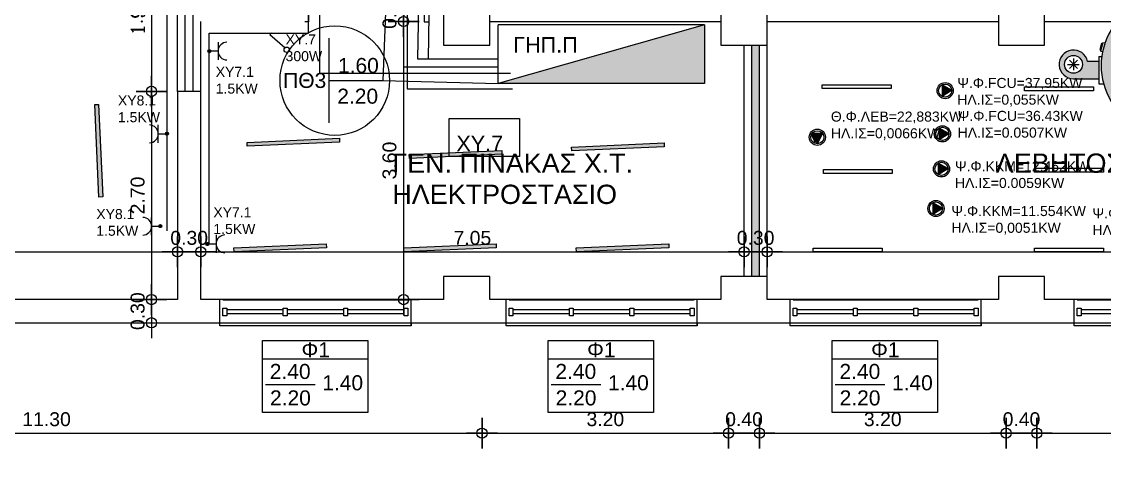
# Model space of a CAD drawing. Header units: metres. Extents: x -11 to 85, y -301 to 135.
# Drawn here: x 20.1 to 34.15, y -287.41 to -281.69 of the extents above; entities that cross this region are included whole.
import ezdxf
from ezdxf.enums import TextEntityAlignment as Align

# ---------------------------------------------------------------- set-up
doc = ezdxf.new("R2010")
doc.units = ezdxf.units.M
doc.header["$LTSCALE"] = 0.036
doc.header["$PDMODE"] = 2
for name, color, linetype in [('arxitek ypogeio', 252, 'Continuous'), ('DIMBLK', 252, 'Continuous'), ('electext', 20, 'Continuous'), ('hatch color', 252, 'Continuous'), ('HLEK-SYMBOL', 3, 'Continuous'), ('HLEK_FL001_SYMBOLS', 230, 'Continuous'), ('KYKLOFORHTES', 152, 'Continuous'), ('Parathira', 252, 'Continuous'), ('therm levit', 220, 'Continuous'), ('therm levit hatch', 211, 'Continuous')]:
    doc.layers.add(name, color=color, linetype=linetype)
doc.layers.add('kaer levit', color=240, linetype='Continuous', lineweight=0)
doc.styles.add('COMU-N', font='arial.ttf')
doc.styles.get("Standard").update_dxf_attribs({"font": 'arial.ttf'})
doc.styles.add('W4MS2', font='W4MS2.shx')
doc.dimstyles.new('CADWDOT', dxfattribs={"dimscale": 0.1, "dimtxt": 1.8, "dimasz": 0.08, "dimexe": 2, "dimexo": 0, "dimgap": 0.09, "dimtad": 0, "dimrnd": 0.001, "dimzin": 0, "dimdsep": 46, "dimtxsty": 'Standard', "dimblk1": 'ARTDIM', "dimblk2": 'ARTDIM', "dimsah": 1, "dimcen": 0.09, "dimdle": 0.05, "dimse1": 1, "dimse2": 1, "dimadec": 0, "dimazin": 0, "dimtfac": 1, "dimtmove": 0, "dimatfit": 3, "dimldrblk": 'ARTDIM', "dimfxl": 2, "dimtvp": 0.9999, "dimtolj": 1, "dimtzin": 0, "dimarcsym": 0})

# ---------------------------------------------------------------- blocks, each defined once
blk = doc.blocks.new('ARTDIM')
at = {"layer": 'DIMBLK'}
for p, q in [((0, -24.9975), (0, 24.9975)), ((-24.9975, 0), (24.9975, 0))]:
    blk.add_line(p, q, dxfattribs=at)
blk.add_circle((0, 0), 8.25, dxfattribs=at)
blk = doc.blocks.new('*D1496')
at = {"layer": 'arxitek ypogeio', "color": 0, "lineweight": -2}
blk.add_line((14.782, -289.204), (47.766, -289.204), dxfattribs=at)
at = {"layer": 'Defpoints', "color": 0, "transparency": 16777216}
for p in [(14.774, -285.985), (47.774, -285.985), (47.774, -289.204)]:
    blk.add_point(p, dxfattribs=at)
at = {"layer": 'arxitek ypogeio', "color": 0, "lineweight": -2, "xscale": 0.008, "yscale": 0.008, "zscale": 0.008, "rotation": 180}
blk.add_blockref('ARTDIM', (14.774, -289.204), dxfattribs=at)
at = {"layer": 'arxitek ypogeio', "color": 0, "lineweight": -2, "xscale": 0.008, "yscale": 0.008, "zscale": 0.008}
blk.add_blockref('ARTDIM', (47.774, -289.204), dxfattribs=at)
at = {"layer": 'arxitek ypogeio', "color": 0, "insert": (31.274, -289.024), "char_height": 0.18, "attachment_point": 5}
blk.add_mtext('\\A1;33.00', dxfattribs=at)
blk = doc.blocks.new('*D1507')
at = {"layer": 'arxitek ypogeio', "color": 0, "lineweight": -2}
blk.add_line((14.782, -287.028), (26.066, -287.028), dxfattribs=at)
at = {"layer": 'Defpoints', "color": 0, "transparency": 16777216}
for p in [(14.774, -285.985), (26.074, -285.985), (26.074, -287.028)]:
    blk.add_point(p, dxfattribs=at)
at = {"layer": 'arxitek ypogeio', "color": 0, "lineweight": -2, "xscale": 0.008, "yscale": 0.008, "zscale": 0.008, "rotation": 180}
blk.add_blockref('ARTDIM', (14.774, -287.028), dxfattribs=at)
at = {"layer": 'arxitek ypogeio', "color": 0, "lineweight": -2, "xscale": 0.008, "yscale": 0.008, "zscale": 0.008}
blk.add_blockref('ARTDIM', (26.074, -287.028), dxfattribs=at)
at = {"layer": 'arxitek ypogeio', "color": 0, "insert": (20.424, -286.848), "char_height": 0.18, "attachment_point": 5}
blk.add_mtext('\\A1;11.30', dxfattribs=at)
blk = doc.blocks.new('*D1508')
at = {"layer": 'arxitek ypogeio', "color": 0, "lineweight": -2}
blk.add_line((26.082, -287.028), (29.266, -287.028), dxfattribs=at)
at = {"layer": 'Defpoints', "color": 0, "transparency": 16777216}
for p in [(26.074, -285.985), (29.274, -285.985), (29.274, -287.028)]:
    blk.add_point(p, dxfattribs=at)
at = {"layer": 'arxitek ypogeio', "color": 0, "lineweight": -2, "xscale": 0.008, "yscale": 0.008, "zscale": 0.008, "rotation": 180}
blk.add_blockref('ARTDIM', (26.074, -287.028), dxfattribs=at)
at = {"layer": 'arxitek ypogeio', "color": 0, "lineweight": -2, "xscale": 0.008, "yscale": 0.008, "zscale": 0.008}
blk.add_blockref('ARTDIM', (29.274, -287.028), dxfattribs=at)
at = {"layer": 'arxitek ypogeio', "color": 0, "insert": (27.674, -286.848), "char_height": 0.18, "attachment_point": 5}
blk.add_mtext('\\A1;3.20', dxfattribs=at)
blk = doc.blocks.new('*D1509')
at = {"layer": 'arxitek ypogeio', "color": 0, "lineweight": -2}
blk.add_line((29.282, -287.028), (29.666, -287.028), dxfattribs=at)
at = {"layer": 'Defpoints', "color": 0, "transparency": 16777216}
for p in [(29.274, -285.985), (29.674, -285.985), (29.674, -287.028)]:
    blk.add_point(p, dxfattribs=at)
at = {"layer": 'arxitek ypogeio', "color": 0, "lineweight": -2, "xscale": 0.008, "yscale": 0.008, "zscale": 0.008, "rotation": 180}
blk.add_blockref('ARTDIM', (29.274, -287.028), dxfattribs=at)
at = {"layer": 'arxitek ypogeio', "color": 0, "lineweight": -2, "xscale": 0.008, "yscale": 0.008, "zscale": 0.008}
blk.add_blockref('ARTDIM', (29.674, -287.028), dxfattribs=at)
at = {"layer": 'arxitek ypogeio', "color": 0, "insert": (29.474, -286.848), "char_height": 0.18, "attachment_point": 5}
blk.add_mtext('\\A1;0.40', dxfattribs=at)
blk = doc.blocks.new('*D1510')
at = {"layer": 'arxitek ypogeio', "color": 0, "lineweight": -2}
blk.add_line((29.682, -287.028), (32.866, -287.028), dxfattribs=at)
at = {"layer": 'Defpoints', "color": 0, "transparency": 16777216}
for p in [(29.674, -285.985), (32.874, -285.985), (32.874, -287.028)]:
    blk.add_point(p, dxfattribs=at)
at = {"layer": 'arxitek ypogeio', "color": 0, "lineweight": -2, "xscale": 0.008, "yscale": 0.008, "zscale": 0.008, "rotation": 180}
blk.add_blockref('ARTDIM', (29.674, -287.028), dxfattribs=at)
at = {"layer": 'arxitek ypogeio', "color": 0, "lineweight": -2, "xscale": 0.008, "yscale": 0.008, "zscale": 0.008}
blk.add_blockref('ARTDIM', (32.874, -287.028), dxfattribs=at)
at = {"layer": 'arxitek ypogeio', "color": 0, "insert": (31.274, -286.848), "char_height": 0.18, "attachment_point": 5}
blk.add_mtext('\\A1;3.20', dxfattribs=at)
blk = doc.blocks.new('*D1511')
at = {"layer": 'arxitek ypogeio', "color": 0, "lineweight": -2}
blk.add_line((32.882, -287.028), (33.266, -287.028), dxfattribs=at)
at = {"layer": 'Defpoints', "color": 0, "transparency": 16777216}
for p in [(32.874, -285.985), (33.274, -285.985), (33.274, -287.028)]:
    blk.add_point(p, dxfattribs=at)
at = {"layer": 'arxitek ypogeio', "color": 0, "lineweight": -2, "xscale": 0.008, "yscale": 0.008, "zscale": 0.008, "rotation": 180}
blk.add_blockref('ARTDIM', (32.874, -287.028), dxfattribs=at)
at = {"layer": 'arxitek ypogeio', "color": 0, "lineweight": -2, "xscale": 0.008, "yscale": 0.008, "zscale": 0.008}
blk.add_blockref('ARTDIM', (33.274, -287.028), dxfattribs=at)
at = {"layer": 'arxitek ypogeio', "color": 0, "insert": (33.074, -286.848), "char_height": 0.18, "attachment_point": 5}
blk.add_mtext('\\A1;0.40', dxfattribs=at)
blk = doc.blocks.new('*D1512')
at = {"layer": 'arxitek ypogeio', "color": 0, "lineweight": -2}
blk.add_line((33.282, -287.028), (36.466, -287.028), dxfattribs=at)
at = {"layer": 'Defpoints', "color": 0, "transparency": 16777216}
for p in [(33.274, -285.985), (36.474, -285.985), (36.474, -287.028)]:
    blk.add_point(p, dxfattribs=at)
at = {"layer": 'arxitek ypogeio', "color": 0, "lineweight": -2, "xscale": 0.008, "yscale": 0.008, "zscale": 0.008, "rotation": 180}
blk.add_blockref('ARTDIM', (33.274, -287.028), dxfattribs=at)
at = {"layer": 'arxitek ypogeio', "color": 0, "lineweight": -2, "xscale": 0.008, "yscale": 0.008, "zscale": 0.008}
blk.add_blockref('ARTDIM', (36.474, -287.028), dxfattribs=at)
at = {"layer": 'arxitek ypogeio', "color": 0, "insert": (34.874, -286.848), "char_height": 0.18, "attachment_point": 5}
blk.add_mtext('\\A1;3.20', dxfattribs=at)
blk = doc.blocks.new('*D1594')
at = {"layer": 'arxitek ypogeio', "color": 0, "lineweight": -2}
blk.add_line((15.082, -284.677), (22.116, -284.677), dxfattribs=at)
at = {"layer": 'Defpoints', "color": 0, "transparency": 16777216}
for p in [(22.124, -284.677), (15.074, -285.296), (22.124, -285.296)]:
    blk.add_point(p, dxfattribs=at)
at = {"layer": 'arxitek ypogeio', "color": 0, "lineweight": -2, "xscale": 0.008, "yscale": 0.008, "zscale": 0.008, "rotation": 180}
blk.add_blockref('ARTDIM', (15.074, -284.677), dxfattribs=at)
at = {"layer": 'arxitek ypogeio', "color": 0, "lineweight": -2, "xscale": 0.008, "yscale": 0.008, "zscale": 0.008}
blk.add_blockref('ARTDIM', (22.124, -284.677), dxfattribs=at)
at = {"layer": 'arxitek ypogeio', "color": 0, "insert": (18.599, -284.497), "char_height": 0.18, "attachment_point": 5}
blk.add_mtext('\\A1;7.05', dxfattribs=at)
blk = doc.blocks.new('*D1595')
at = {"layer": 'arxitek ypogeio', "color": 0, "lineweight": -2}
blk.add_line((22.132, -284.677), (22.416, -284.677), dxfattribs=at)
at = {"layer": 'Defpoints', "color": 0, "transparency": 16777216}
for p in [(22.424, -284.677), (22.124, -285.296), (22.424, -285.296)]:
    blk.add_point(p, dxfattribs=at)
at = {"layer": 'arxitek ypogeio', "color": 0, "lineweight": -2, "xscale": 0.008, "yscale": 0.008, "zscale": 0.008, "rotation": 180}
blk.add_blockref('ARTDIM', (22.124, -284.677), dxfattribs=at)
at = {"layer": 'arxitek ypogeio', "color": 0, "lineweight": -2, "xscale": 0.008, "yscale": 0.008, "zscale": 0.008}
blk.add_blockref('ARTDIM', (22.424, -284.677), dxfattribs=at)
at = {"layer": 'arxitek ypogeio', "color": 0, "insert": (22.274, -284.497), "char_height": 0.18, "attachment_point": 5}
blk.add_mtext('\\A1;0.30', dxfattribs=at)
blk = doc.blocks.new('*D1596')
at = {"layer": 'arxitek ypogeio', "color": 0, "lineweight": -2}
blk.add_line((22.432, -284.677), (29.466, -284.677), dxfattribs=at)
at = {"layer": 'Defpoints', "color": 0, "transparency": 16777216}
for p in [(22.424, -282.583), (29.474, -282.583), (29.474, -284.677)]:
    blk.add_point(p, dxfattribs=at)
at = {"layer": 'arxitek ypogeio', "color": 0, "lineweight": -2, "xscale": 0.008, "yscale": 0.008, "zscale": 0.008, "rotation": 180}
blk.add_blockref('ARTDIM', (22.424, -284.677), dxfattribs=at)
at = {"layer": 'arxitek ypogeio', "color": 0, "lineweight": -2, "xscale": 0.008, "yscale": 0.008, "zscale": 0.008}
blk.add_blockref('ARTDIM', (29.474, -284.677), dxfattribs=at)
at = {"layer": 'arxitek ypogeio', "color": 0, "insert": (25.949, -284.497), "char_height": 0.18, "attachment_point": 5}
blk.add_mtext('\\A1;7.05', dxfattribs=at)
blk = doc.blocks.new('*D1597')
at = {"layer": 'arxitek ypogeio', "color": 0, "lineweight": -2}
blk.add_line((29.482, -284.677), (29.766, -284.677), dxfattribs=at)
at = {"layer": 'Defpoints', "color": 0, "transparency": 16777216}
for p in [(29.474, -283.496), (29.774, -283.496), (29.774, -284.677)]:
    blk.add_point(p, dxfattribs=at)
at = {"layer": 'arxitek ypogeio', "color": 0, "lineweight": -2, "xscale": 0.008, "yscale": 0.008, "zscale": 0.008, "rotation": 180}
blk.add_blockref('ARTDIM', (29.474, -284.677), dxfattribs=at)
at = {"layer": 'arxitek ypogeio', "color": 0, "lineweight": -2, "xscale": 0.008, "yscale": 0.008, "zscale": 0.008}
blk.add_blockref('ARTDIM', (29.774, -284.677), dxfattribs=at)
at = {"layer": 'arxitek ypogeio', "color": 0, "insert": (29.624, -284.497), "char_height": 0.18, "attachment_point": 5}
blk.add_mtext('\\A1;0.30', dxfattribs=at)
blk = doc.blocks.new('*D1598')
at = {"layer": 'arxitek ypogeio', "color": 0, "lineweight": -2}
blk.add_line((29.782, -284.677), (40.116, -284.677), dxfattribs=at)
at = {"layer": 'Defpoints', "color": 0, "transparency": 16777216}
for p in [(29.774, -281.996), (40.124, -281.996), (40.124, -284.677)]:
    blk.add_point(p, dxfattribs=at)
at = {"layer": 'arxitek ypogeio', "color": 0, "lineweight": -2, "xscale": 0.008, "yscale": 0.008, "zscale": 0.008, "rotation": 180}
blk.add_blockref('ARTDIM', (29.774, -284.677), dxfattribs=at)
at = {"layer": 'arxitek ypogeio', "color": 0, "lineweight": -2, "xscale": 0.008, "yscale": 0.008, "zscale": 0.008}
blk.add_blockref('ARTDIM', (40.124, -284.677), dxfattribs=at)
at = {"layer": 'arxitek ypogeio', "color": 0, "insert": (34.949, -284.497), "char_height": 0.18, "attachment_point": 5}
blk.add_mtext('\\A1;10.35', dxfattribs=at)
blk = doc.blocks.new('*D1604')
at = {"layer": 'arxitek ypogeio', "color": 0, "lineweight": -2}
blk.add_line((25.057, -281.399), (25.057, -281.683), dxfattribs=at)
at = {"layer": 'Defpoints', "color": 0, "transparency": 16777216}
for p in [(23.416, -281.391), (23.416, -281.691), (25.057, -281.691)]:
    blk.add_point(p, dxfattribs=at)
at = {"layer": 'arxitek ypogeio', "color": 0, "lineweight": -2, "xscale": 0.008, "yscale": 0.008, "zscale": 0.008}
for p, rotation in [((25.057, -281.391), 90), ((25.057, -281.691), 270)]:
    blk.add_blockref('ARTDIM', p, dxfattribs=dict(at, rotation=rotation))
at = {"layer": 'arxitek ypogeio', "color": 0, "insert": (24.874, -281.541), "char_height": 0.18, "attachment_point": 5, "rotation": 90}
blk.add_mtext('\\A1;0.30', dxfattribs=at)
blk = doc.blocks.new('*D1605')
at = {"layer": 'arxitek ypogeio', "color": 0, "lineweight": -2}
blk.add_line((25.057, -281.699), (25.057, -285.288), dxfattribs=at)
at = {"layer": 'Defpoints', "color": 0, "transparency": 16777216}
for p in [(23.416, -281.691), (23.999, -285.296), (25.057, -285.296)]:
    blk.add_point(p, dxfattribs=at)
at = {"layer": 'arxitek ypogeio', "color": 0, "lineweight": -2, "xscale": 0.008, "yscale": 0.008, "zscale": 0.008}
for p, rotation in [((25.057, -281.691), 90), ((25.057, -285.296), 270)]:
    blk.add_blockref('ARTDIM', p, dxfattribs=dict(at, rotation=rotation))
at = {"layer": 'arxitek ypogeio', "color": 0, "insert": (24.874, -283.493), "char_height": 0.18, "attachment_point": 5, "rotation": 90}
blk.add_mtext('\\A1;3.60', dxfattribs=at)
blk = doc.blocks.new('*D1469')
at = {"layer": 'arxitek ypogeio', "color": 0, "lineweight": -2}
blk.add_line((21.786, -280.641), (21.786, -282.588), dxfattribs=at)
at = {"layer": 'Defpoints', "color": 0, "transparency": 16777216}
for p in [(22.124, -280.633), (21.786, -282.596), (22.124, -282.596)]:
    blk.add_point(p, dxfattribs=at)
at = {"layer": 'arxitek ypogeio', "color": 0, "lineweight": -2, "xscale": 0.008, "yscale": 0.008, "zscale": 0.008}
for p, rotation in [((21.786, -280.633), 90), ((21.786, -282.596), 270)]:
    blk.add_blockref('ARTDIM', p, dxfattribs=dict(at, rotation=rotation))
at = {"layer": 'arxitek ypogeio', "color": 0, "insert": (21.606, -281.614), "char_height": 0.18, "attachment_point": 5, "rotation": 90}
blk.add_mtext('\\A1;{\\Fcomplex.shx;1.95}', dxfattribs=at)
blk = doc.blocks.new('*D1470')
at = {"layer": 'arxitek ypogeio', "color": 0, "lineweight": -2}
blk.add_line((21.786, -282.604), (21.786, -285.288), dxfattribs=at)
at = {"layer": 'Defpoints', "color": 0, "transparency": 16777216}
for p in [(22.124, -282.596), (21.786, -285.296), (22.124, -285.296)]:
    blk.add_point(p, dxfattribs=at)
at = {"layer": 'arxitek ypogeio', "color": 0, "lineweight": -2, "xscale": 0.008, "yscale": 0.008, "zscale": 0.008}
for p, rotation in [((21.786, -282.596), 90), ((21.786, -285.296), 270)]:
    blk.add_blockref('ARTDIM', p, dxfattribs=dict(at, rotation=rotation))
at = {"layer": 'arxitek ypogeio', "color": 0, "insert": (21.606, -283.946), "char_height": 0.18, "attachment_point": 5, "rotation": 90}
blk.add_mtext('\\A1;2.70', dxfattribs=at)
blk = doc.blocks.new('*D1471')
at = {"layer": 'arxitek ypogeio', "color": 0, "lineweight": -2}
blk.add_line((21.786, -285.304), (21.786, -285.588), dxfattribs=at)
at = {"layer": 'Defpoints', "color": 0, "transparency": 16777216}
for p in [(22.124, -285.296), (21.786, -285.596), (22.124, -285.596)]:
    blk.add_point(p, dxfattribs=at)
at = {"layer": 'arxitek ypogeio', "color": 0, "lineweight": -2, "xscale": 0.008, "yscale": 0.008, "zscale": 0.008}
for p, rotation in [((21.786, -285.296), 90), ((21.786, -285.596), 270)]:
    blk.add_blockref('ARTDIM', p, dxfattribs=dict(at, rotation=rotation))
at = {"layer": 'arxitek ypogeio', "color": 0, "insert": (21.606, -285.446), "char_height": 0.18, "attachment_point": 5, "rotation": 90}
blk.add_mtext('\\A1;0.30', dxfattribs=at)
blk = doc.blocks.new('A$C52D13D70')
at = {"layer": 'Parathira'}
for p, q in [((-0.33, 0.04), (-0.33, -2.44)), ((-0.3, 0.04), (-0.33, 0.04)), ((-0.1, 0), (-0.2, 0)), ((-0.2, 0), (-0.2, -0.05)), ((-0.1, -0.05), (-0.1, 0)), ((0, 0), (0, -2.4)), ((-0.2, -0.05), (-0.1, -0.05)), ((-0.175, -0.05), (-0.175, -0.783)), ((-0.125, -0.05), (-0.125, -0.783)), ((-0.1, -0.783), (-0.2, -0.783)), ((-0.2, -0.783), (-0.2, -0.833)), ((-0.2, -0.833), (-0.1, -0.833)), ((-0.175, -0.833), (-0.175, -1.567)), ((-0.125, -0.833), (-0.125, -1.567)), ((-0.1, -0.833), (-0.1, -0.783)), ((-0.1, -1.567), (-0.2, -1.567)), ((-0.2, -1.567), (-0.2, -1.617)), ((-0.2, -1.617), (-0.1, -1.617)), ((-0.175, -1.617), (-0.175, -2.35)), ((-0.125, -1.617), (-0.125, -2.35)), ((-0.1, -1.617), (-0.1, -1.567)), ((-0.1, -2.35), (-0.2, -2.35)), ((-0.2, -2.35), (-0.2, -2.4)), ((-0.1, -2.4), (-0.1, -2.35)), ((-0.33, -2.44), (-0.3, -2.44)), ((-0.2, -2.4), (-0.1, -2.4))]:
    blk.add_line(p, q, dxfattribs=at)
blk = doc.blocks.new('A$C31B96D1E')
at = {"layer": 'Parathira'}
for p, q in [((0.05, 0.6), (0.05, -0.15)), ((0.057, 0.525), (0.057, 0.6)), ((0.065, 0.525), (0.065, 0.6)), ((0.072, 0.525), (0.072, 0.6)), ((0.08, 0.525), (0.08, 0.599)), ((0.087, -0.15), (0.087, 0.599)), ((1.512, -0.15), (1.512, 0.599)), ((1.52, 0.525), (1.52, 0.599)), ((1.527, 0.525), (1.527, 0.6)), ((1.535, 0.525), (1.535, 0.6)), ((1.542, 0.525), (1.542, 0.6)), ((1.55, 0.6), (1.55, -0.15)), ((0.087, 0.525), (0.05, 0.525)), ((1.512, 0.525), (1.55, 0.525)), ((0, 0), (0.05, 0)), ((0.05, 0), (0.05, -0.3)), ((1.6, 0), (1.55, 0)), ((1.55, 0), (1.55, -0.3)), ((0.087, -0.075), (0.05, -0.075)), ((0.057, -0.15), (0.057, -0.075)), ((0.065, -0.15), (0.065, -0.075)), ((0.072, -0.15), (0.072, -0.075)), ((0.08, -0.15), (0.08, -0.075)), ((1.512, -0.075), (1.55, -0.075)), ((1.52, -0.15), (1.52, -0.075)), ((1.527, -0.15), (1.527, -0.075)), ((1.535, -0.15), (1.535, -0.075)), ((1.542, -0.15), (1.542, -0.075)), ((0.05, -0.15), (0.087, -0.15)), ((1.55, -0.15), (1.512, -0.15)), ((0.05, -0.3), (0, -0.3)), ((1.55, -0.3), (1.6, -0.3))]:
    blk.add_line(p, q, dxfattribs=at)
for centre, start, end in [((0.05, -0.15), 0, 90), ((1.55, -0.15), 90, 180)]:
    blk.add_arc(centre, 0.75, start, end, dxfattribs=at)
blk = doc.blocks.new('gJ6_a28')
at = {"layer": 'HLEK-SYMBOL', "color": 0, "linetype": 'Continuous'}
for p, q in [((-0.67, 0), (-0.67, 0.19)), ((-0.67, 0.19), (0, 0.19)), ((-0.67, 0), (0, 0.19)), ((0, 0.19), (0, 0)), ((-0.67, 0), (0, 0))]:
    blk.add_line(p, q, dxfattribs=at)
at = {"layer": 'HLEK-SYMBOL', "color": 0}
blk.add_solid([(-0.67, 0.19), (0, 0.19), (-0.67, 0)], dxfattribs=at)
at = {"layer": 'HLEK-SYMBOL', "color": 0, "style": 'W4MS2', "flags": 8}
blk.add_attdef('NODE_NUMBER', (0.018, 0.0914), '', height=0.1, dxfattribs=at)
blk.add_attdef('NODE_NUMBER', (0.018, 0.0914), '', height=0.1, dxfattribs=at)
blk = doc.blocks.new('gJ6_a14')
at = {"linetype": 'Continuous'}
for p, q in [((-0.1176, 0.1119), (0.113, 0.1119)), ((0, 0.1119), (0, 0))]:
    blk.add_line(p, q, dxfattribs=at)
blk.add_arc((-0.0023, 0.2279), 0.1153, 180, 358.95657, dxfattribs=at)
blk = doc.blocks.new('*X1779')
at = {"color": 0}
for p, q in [((15.598, 2.587), (15.737, 2.727)), ((15.598, 2.622), (15.702, 2.727)), ((15.605, 2.559), (15.765, 2.719)), ((15.617, 2.536), (15.789, 2.707)), ((15.649, 2.691), (15.658, 2.7)), ((15.662, 2.705), (15.671, 2.714)), ((15.676, 2.718), (15.678, 2.721)), ((15.693, 2.7), (15.702, 2.709)), ((15.707, 2.714), (15.715, 2.722)), ((15.72, 2.727), (15.721, 2.728)), ((15.724, 2.696), (15.733, 2.705)), ((15.738, 2.709), (15.746, 2.718)), ((15.751, 2.722), (15.752, 2.724)), ((15.755, 2.691), (15.764, 2.7)), ((15.768, 2.705), (15.777, 2.714)), ((15.601, 2.607), (15.609, 2.616)), ((15.604, 2.646), (15.605, 2.647)), ((15.605, 2.577), (15.614, 2.585)), ((15.609, 2.652), (15.618, 2.66)), ((15.611, 2.547), (15.618, 2.554)), ((15.614, 2.621), (15.623, 2.63)), ((15.618, 2.59), (15.627, 2.599)), ((15.623, 2.665), (15.631, 2.674)), ((15.623, 2.559), (15.631, 2.568)), ((15.627, 2.634), (15.636, 2.643)), ((15.627, 2.528), (15.636, 2.537)), ((15.631, 2.603), (15.64, 2.612)), ((15.633, 2.516), (15.808, 2.691)), ((15.636, 2.678), (15.645, 2.687)), ((15.636, 2.572), (15.645, 2.581)), ((15.64, 2.647), (15.649, 2.656)), ((15.64, 2.541), (15.649, 2.55)), ((15.645, 2.616), (15.654, 2.625)), ((15.645, 2.51), (15.654, 2.519)), ((15.649, 2.585), (15.658, 2.594)), ((15.653, 2.501), (15.824, 2.672)), ((15.654, 2.66), (15.662, 2.669)), ((15.654, 2.554), (15.662, 2.563)), ((15.658, 2.63), (15.667, 2.638)), ((15.658, 2.523), (15.667, 2.532)), ((15.662, 2.599), (15.671, 2.607)), ((15.664, 2.494), (15.671, 2.501)), ((15.667, 2.674), (15.676, 2.683)), ((15.667, 2.568), (15.676, 2.577)), ((15.671, 2.643), (15.68, 2.652)), ((15.671, 2.537), (15.68, 2.546)), ((15.676, 2.489), (15.836, 2.648)), ((15.676, 2.612), (15.685, 2.621)), ((15.676, 2.506), (15.685, 2.515)), ((15.68, 2.687), (15.689, 2.696)), ((15.68, 2.581), (15.689, 2.59)), ((15.685, 2.656), (15.693, 2.665)), ((15.685, 2.55), (15.693, 2.559)), ((15.689, 2.625), (15.698, 2.634)), ((15.689, 2.519), (15.698, 2.528)), ((15.693, 2.594), (15.702, 2.603)), ((15.693, 2.488), (15.702, 2.497)), ((15.698, 2.669), (15.707, 2.678)), ((15.698, 2.563), (15.707, 2.572)), ((15.702, 2.638), (15.711, 2.647)), ((15.702, 2.532), (15.711, 2.541)), ((15.705, 2.482), (15.843, 2.62)), ((15.707, 2.607), (15.715, 2.616)), ((15.707, 2.501), (15.715, 2.51)), ((15.711, 2.683), (15.72, 2.691)), ((15.711, 2.577), (15.72, 2.585)), ((15.715, 2.652), (15.724, 2.66)), ((15.715, 2.546), (15.724, 2.554)), ((15.72, 2.621), (15.729, 2.63)), ((15.72, 2.515), (15.729, 2.523)), ((15.724, 2.59), (15.733, 2.599)), ((15.724, 2.484), (15.733, 2.493)), ((15.729, 2.665), (15.738, 2.674)), ((15.729, 2.559), (15.738, 2.568)), ((15.733, 2.634), (15.742, 2.643)), ((15.733, 2.528), (15.742, 2.537)), ((15.738, 2.603), (15.746, 2.612)), ((15.738, 2.497), (15.746, 2.506)), ((15.741, 2.482), (15.842, 2.584)), ((15.742, 2.678), (15.751, 2.687)), ((15.742, 2.572), (15.751, 2.581)), ((15.746, 2.647), (15.755, 2.656)), ((15.746, 2.541), (15.755, 2.55)), ((15.751, 2.616), (15.76, 2.625)), ((15.751, 2.51), (15.76, 2.519)), ((15.755, 2.585), (15.764, 2.594)), ((15.76, 2.66), (15.768, 2.669)), ((15.76, 2.554), (15.768, 2.563)), ((15.764, 2.63), (15.773, 2.638)), ((15.764, 2.523), (15.773, 2.532)), ((15.768, 2.599), (15.777, 2.607)), ((15.768, 2.493), (15.777, 2.501)), ((15.773, 2.674), (15.782, 2.683)), ((15.773, 2.568), (15.782, 2.577)), ((15.777, 2.643), (15.786, 2.652)), ((15.777, 2.537), (15.786, 2.546)), ((15.782, 2.612), (15.791, 2.621)), ((15.782, 2.506), (15.791, 2.515)), ((15.786, 2.687), (15.795, 2.696)), ((15.786, 2.581), (15.795, 2.59)), ((15.791, 2.656), (15.799, 2.665)), ((15.791, 2.55), (15.799, 2.559)), ((15.795, 2.625), (15.804, 2.634)), ((15.795, 2.519), (15.804, 2.528)), ((15.799, 2.594), (15.808, 2.603)), ((15.804, 2.669), (15.813, 2.678)), ((15.804, 2.563), (15.813, 2.572)), ((15.808, 2.638), (15.817, 2.647)), ((15.808, 2.532), (15.817, 2.541)), ((15.813, 2.607), (15.822, 2.616)), ((15.817, 2.577), (15.826, 2.585)), ((15.822, 2.652), (15.83, 2.66)), ((15.822, 2.546), (15.83, 2.554)), ((15.826, 2.621), (15.835, 2.63)), ((15.83, 2.59), (15.839, 2.599)), ((15.835, 2.559), (15.835, 2.56)), ((15.839, 2.634), (15.84, 2.635)), ((15.844, 2.603), (15.844, 2.603))]:
    blk.add_line(p, q, dxfattribs=at)
blk = doc.blocks.new('GJ6_A78')
at = {"layer": 'HLEK-SYMBOL', "color": 0, "linetype": 'Continuous'}
blk.add_circle((0, 0), 0.0989, dxfattribs=at)
at = {"layer": 'HLEK-SYMBOL', "color": 0, "xscale": 0.8, "yscale": 0.8, "zscale": 0.8}
blk.add_blockref('*X1779', (-12.576, -2.084), dxfattribs=at)
blk = doc.blocks.new('priza')
at = {"layer": 'HLEK_FL001_SYMBOLS', "rotation": 180}
blk.add_blockref('gJ6_a14', (87.4, -100.495), dxfattribs=at)
at = {"layer": 'HLEK_FL001_SYMBOLS', "xscale": 0.1951472641207488, "yscale": 0.1951472641207488, "zscale": 0.1951472641207488}
blk.add_blockref('GJ6_A78', (87.4, -100.495), dxfattribs=at)
blk = doc.blocks.new('lampes fthorismou 120')
at = {"layer": 'hatch color'}
blk.add_hatch(color=181, dxfattribs=at).paths.add_polyline_path([(84.181, -99.264), (84.181, -99.214), (85.381, -99.214), (85.381, -99.264)])
at = {"layer": 'HLEK_FL001_SYMBOLS'}
blk.add_lwpolyline([(84.181, -99.264), (84.181, -99.214), (85.381, -99.214), (85.381, -99.264)], close=True, dxfattribs=at)
blk = doc.blocks.new('gJ6_a1')
at = {"linetype": 'Continuous'}
for p, q in [((-0.219, 0.23), (-0.191, 0.254)), ((-0.024, 0.061), (-0.219, 0.23))]:
    blk.add_line(p, q, dxfattribs=at)
blk.add_circle((0, 0.034), 0.0349, dxfattribs=at)
blk = doc.blocks.new('levitas 2')
at = {"layer": 'therm levit hatch'}
for points in [[(37045.564, 92636.929), (37045.564, 92635.855), (37047.034, 92635.855), (37047.034, 92636.929)], [(37045.505, 92636.855), (37045.446, 92636.855), (37045.446, 92635.869), (37045.505, 92635.869)], [(37047.27, 92636.671), (37047.034, 92636.671), (37047.034, 92636.024), (37047.27, 92636.024)]]:
    blk.add_hatch(color=256, dxfattribs=at).paths.add_polyline_path(points)
h = blk.add_hatch(color=256, dxfattribs=at)
edge = h.paths.add_edge_path()
edge.add_ellipse((37046.13, 92636.362), major_axis=(-0.889, 0), ratio=1, start_angle=328.4629, end_angle=391.5371)
edge.add_ellipse((37045.422, 92635.928), major_axis=(-0.0588, 0), ratio=1, start_angle=31.4913, end_angle=90)
edge.add_line((37045.422, 92635.869), (37045.446, 92635.869))
edge.add_line((37045.446, 92635.869), (37045.446, 92636.855))
edge.add_line((37045.446, 92636.855), (37045.422, 92636.855))
edge.add_ellipse((37045.422, 92636.797), major_axis=(-0.0588, 0), ratio=1, start_angle=270, end_angle=328.5087)
h = blk.add_hatch(color=256, dxfattribs=at)
edge = h.paths.add_edge_path()
edge.add_line((37045.211, 92636.415), (37045.064, 92636.415))
edge.add_ellipse((37044.882, 92636.378), major_axis=(-0.186, 0), ratio=1, start_angle=191.537, end_angle=450)
edge.add_line((37044.882, 92636.192), (37045.211, 92636.192))
edge.add_line((37045.211, 92636.192), (37045.211, 92636.415))
edge = h.paths.add_edge_path(flags=16)
edge.add_ellipse((37044.882, 92636.378), major_axis=(-0.116, 0), ratio=1, start_angle=0, end_angle=360)
at = {"layer": 'therm levit'}
for p, q in [((37045.564, 92636.93), (37045.564, 92635.855)), ((37047.034, 92636.929), (37045.564, 92636.929)), ((37047.034, 92635.855), (37047.034, 92636.929)), ((37045.422, 92636.855), (37045.505, 92636.855)), ((37045.446, 92636.855), (37045.446, 92635.869)), ((37045.505, 92636.855), (37045.505, 92635.869)), ((37045.505, 92636.783), (37045.564, 92636.783)), ((37047.034, 92636.815), (37047.081, 92636.815)), ((37047.081, 92636.833), (37047.081, 92636.745)), ((37047.139, 92636.833), (37047.081, 92636.833)), ((37047.139, 92636.745), (37047.139, 92636.833)), ((37045.246, 92636.647), (37045.225, 92636.567)), ((37045.261, 92636.657), (37045.232, 92636.551)), ((37045.258, 92636.644), (37045.246, 92636.647)), ((37045.286, 92636.651), (37045.261, 92636.657)), ((37047.034, 92636.763), (37047.081, 92636.763)), ((37047.27, 92636.671), (37047.034, 92636.671)), ((37047.081, 92636.745), (37047.139, 92636.745)), ((37047.27, 92636.024), (37047.27, 92636.671)), ((37045.225, 92636.567), (37045.236, 92636.564)), ((37045.232, 92636.551), (37045.257, 92636.544)), ((37047.27, 92636.613), (37047.329, 92636.613)), ((37047.329, 92636.613), (37047.329, 92636.377)), ((37044.806, 92636.378), (37044.957, 92636.378)), ((37044.828, 92636.431), (37044.935, 92636.324)), ((37044.828, 92636.324), (37044.935, 92636.431)), ((37044.882, 92636.453), (37044.882, 92636.302)), ((37045.211, 92636.415), (37045.064, 92636.415)), ((37045.211, 92636.48), (37045.248, 92636.48)), ((37045.211, 92636.48), (37045.211, 92636.127)), ((37047.329, 92636.377), (37047.27, 92636.377)), ((37047.27, 92636.318), (37047.299, 92636.318)), ((37047.299, 92636.318), (37047.299, 92636.083)), ((37044.882, 92636.192), (37045.211, 92636.192)), ((37045.211, 92636.127), (37045.272, 92636.127)), ((37047.299, 92636.083), (37047.27, 92636.083)), ((37045.564, 92635.974), (37045.505, 92635.974)), ((37047.034, 92636.024), (37047.27, 92636.024)), ((37047.034, 92635.933), (37047.081, 92635.933)), ((37047.081, 92635.863), (37047.081, 92635.95)), ((37047.081, 92635.95), (37047.159, 92635.95)), ((37047.159, 92635.95), (37047.159, 92635.863)), ((37045.422, 92635.869), (37045.505, 92635.869)), ((37047.034, 92635.855), (37045.564, 92635.855)), ((37047.034, 92635.88), (37047.081, 92635.88)), ((37047.159, 92635.863), (37047.081, 92635.863)), ((37047.105, 92635.804), (37047.105, 92635.863)), ((37047.134, 92635.804), (37047.105, 92635.804)), ((37047.134, 92635.863), (37047.134, 92635.804))]:
    blk.add_line(p, q, dxfattribs=at)
for centre, major_axis, start_param, end_param in [((37046.13, 92636.362), (-0.889, 0), 5.732759, 6.833611), ((37045.422, 92636.797), (-0.0588, 0), 4.712389, 5.733559), ((37044.882, 92636.378), (-0.186, 0), 3.342951, 7.853982), ((37045.422, 92635.928), (-0.0588, 0), 0.549626, 1.570796)]:
    blk.add_ellipse(centre, major_axis=major_axis, ratio=1, start_param=start_param, end_param=end_param, dxfattribs=at)
blk.add_ellipse((37044.882, 92636.378), major_axis=(-0.116, 0), ratio=1, dxfattribs=at)
blk = doc.blocks.new('neos kykloforitis')
at = {"layer": 'KYKLOFORHTES'}
h = blk.add_hatch(color=256, dxfattribs=at)
edge = h.paths.add_edge_path()
edge.add_ellipse((60.491, -100.75), major_axis=(0.105, 0), ratio=0.999848, start_angle=0, end_angle=360)
edge = h.paths.add_edge_path(flags=16)
edge.add_ellipse((60.491, -100.75), major_axis=(0.0851, 0), ratio=0.999848, start_angle=0, end_angle=360)
blk.add_hatch(color=256, dxfattribs=at).paths.add_polyline_path([(60.45, -100.676), (60.45, -100.822), (60.575, -100.746)])
for p, q in [((60.45, -100.676), (60.45, -100.822)), ((60.575, -100.746), (60.45, -100.676)), ((60.45, -100.822), (60.575, -100.746))]:
    blk.add_line(p, q, dxfattribs=at)
at = {"layer": 'KYKLOFORHTES', "extrusion": (0, -0.017452, 0.999848)}
for radius in [0.105, 0.0851]:
    blk.add_circle((60.491, -100.734, 1.811), radius, dxfattribs=at)
blk = doc.blocks.new('KYKLOFORHTES SYMBATIKOI')
at = {"layer": 'KYKLOFORHTES', "extrusion": (-0.017452, 3.20596e-18, 0.999848)}
blk.add_hatch(color=234, dxfattribs=at).paths.add_polyline_path([(-154.586, 100.319), (-154.719, 100.252), (-154.719, 100.385)])
at = {"layer": 'KYKLOFORHTES', "color": 234, "extrusion": (-0.017452, 3.20596e-18, 0.999848), "elevation": -1.802, "flags": 128}
blk.add_lwpolyline([(-154.586, 100.319), (-154.719, 100.252), (-154.719, 100.385)], close=True, dxfattribs=at)
at = {"layer": 'KYKLOFORHTES', "color": 234, "extrusion": (-0.017452, 3.20596e-18, 0.999848)}
for radius in [0.105, 0.0851]:
    blk.add_circle((-154.668, 100.318, -1.751), radius, dxfattribs=at)
blk.add_solid([(-154.719, 100.252, -1.802), (-154.719, 100.385, -1.802), (-154.586, 100.319, -1.802)], dxfattribs=at)

msp = doc.modelspace()

# ---------------------------------------------------------------- hatches: boundary and pattern name
at = {"layer": 'arxitek ypogeio'}
msp.add_hatch(color=256, dxfattribs=at).paths.add_polyline_path([(29.674, -281.996), (29.574, -281.996), (29.574, -284.996), (29.674, -284.996)])

# ---------------------------------------------------------------- linework, layer by layer
for p, q in [((22.124, -282.596), (22.124, -280.633)), ((22.224, -282.596), (22.224, -280.733)), ((22.324, -282.596), (22.324, -281.591)), ((22.424, -282.596), (22.424, -281.691)), ((29.174, -281.696), (26.174, -281.696)), ((32.774, -281.696), (29.774, -281.696)), ((36.374, -281.696), (33.374, -281.696)), ((24.086, -281.906), (24.086, -283.006)), ((29.474, -284.996), (29.474, -281.996)), ((29.574, -284.996), (29.574, -281.996)), ((29.674, -284.996), (29.674, -281.996)), ((29.774, -284.996), (29.774, -281.996)), ((24.086, -282.456), (24.786, -282.456)), ((22.673, -285.605), (22.673, -285.296)), ((25.153, -285.635), (25.153, -285.305)), ((26.386, -285.605), (26.386, -285.296)), ((28.866, -285.635), (28.866, -285.305)), ((30.071, -285.605), (30.071, -285.296)), ((32.551, -285.635), (32.551, -285.305)), ((33.757, -285.605), (33.757, -285.296)), ((23.225, -286.762), (23.225, -285.825)), ((23.225, -285.825), (24.592, -285.825)), ((24.592, -285.825), (24.592, -286.762)), ((26.931, -286.762), (26.931, -285.825)), ((26.931, -285.825), (28.298, -285.825)), ((28.298, -285.825), (28.298, -286.762)), ((30.616, -286.762), (30.616, -285.825)), ((30.616, -285.825), (31.983, -285.825)), ((31.983, -285.825), (31.983, -286.762)), ((24.592, -286.07), (23.225, -286.07)), ((28.298, -286.07), (26.931, -286.07)), ((31.983, -286.07), (30.616, -286.07)), ((23.264, -286.396), (23.909, -286.396)), ((26.97, -286.396), (27.616, -286.396)), ((30.655, -286.396), (31.301, -286.396)), ((24.592, -286.762), (23.225, -286.762)), ((28.298, -286.762), (26.931, -286.762)), ((31.983, -286.762), (30.616, -286.762))]:
    msp.add_line(p, q, dxfattribs=at)
for points in [[(25.574, -281.996), (26.174, -281.996), (26.174, -281.396), (25.574, -281.396)], [(29.174, -281.996), (29.774, -281.996), (29.774, -281.396), (29.174, -281.396)], [(32.774, -281.996), (33.374, -281.996), (33.374, -281.396), (32.774, -281.396)]]:
    msp.add_lwpolyline(points, close=True, dxfattribs=at)
for points in [[(36.374, -285.296), (33.374, -285.296), (33.374, -284.996), (32.774, -284.996), (32.774, -285.296), (29.774, -285.296), (29.774, -284.996), (29.174, -284.996), (29.174, -285.296), (26.174, -285.296), (26.174, -284.996), (25.574, -284.996), (25.574, -285.296), (22.424, -285.296), (22.424, -282.596), (22.124, -282.596), (22.124, -285.296), (18.974, -285.296)], [(14.774, -285.596), (47.774, -285.596)]]:
    msp.add_lwpolyline(points, dxfattribs=at)
msp.add_circle((24.164, -282.456), 0.711, dxfattribs=at)
at = {"layer": 'electext'}
msp.add_lwpolyline([(25.647, -282.947), (26.562, -282.947), (26.562, -283.442), (25.647, -283.442)], close=True, dxfattribs=at)
at = {"layer": 'HLEK_FL001_SYMBOLS'}
for points in [[(21.758, -267.558), (22.072, -267.558), (22.072, -269.996), (22.072, -269.996), (22.072, -270.073), (22.408, -270.073), (22.424, -270.073), (22.483, -270.073), (22.571, -270.073), (22.571, -280.546), (21.986, -280.546), (21.986, -284.405)], [(21.448, -267.741), (21.448, -269.825), (22.527, -269.825), (22.527, -281.124), (23.967, -281.124), (23.967, -282.362), (26.445, -282.362)], [(22.533, -284.576), (22.533, -281.843), (23.824, -281.843), (23.824, -281.26), (22.697, -281.26), (22.697, -269.703), (21.645, -269.703), (21.645, -267.7)], [(40.704, -267.683), (40.704, -268.317), (39.8, -268.317), (39.8, -275.467), (25.103, -275.467), (25.103, -282.564), (26.468, -282.564)], [(37.106, -269.268), (37.106, -269.786), (37.182, -269.786), (37.182, -275.909), (25.47, -275.909), (25.374, -282.173), (26.282, -282.173)], [(37.106, -270.456), (37.106, -271.41), (37.182, -271.41), (37.304, -271.41), (37.304, -275.792), (25.357, -275.792), (25.239, -282.173), (26.282, -282.173)], [(37.106, -272.203), (37.106, -272.646), (37.386, -272.646), (37.386, -275.709), (25.229, -275.709), (25.057, -281.699), (25.057, -282.277), (26.282, -282.277)], [(37.106, -273.391), (37.106, -275.59), (25.057, -275.59), (24.786, -282.456), (26.282, -282.493)]]:
    msp.add_lwpolyline(points, dxfattribs=at)
for points in [[(30.489, -282.561), (30.489, -282.511), (31.383, -282.511), (31.383, -282.561)], [(33.115, -282.588), (33.115, -282.538), (34.009, -282.538), (34.009, -282.588)], [(30.503, -283.659), (30.503, -283.609), (31.398, -283.609), (31.398, -283.659)], [(33.245, -283.644), (33.245, -283.594), (34.139, -283.594), (34.139, -283.644)], [(30.371, -284.677), (30.371, -284.627), (31.266, -284.627), (31.266, -284.677)], [(33.244, -284.677), (33.244, -284.627), (34.138, -284.627), (34.138, -284.677)]]:
    msp.add_lwpolyline(points, close=True, dxfattribs=at)

# ---------------------------------------------------------------- block references
at = {"layer": 'arxitek ypogeio'}
msp.add_blockref('A$C31B96D1E', (23.774, -281.396), dxfattribs=at)
at = {"layer": 'arxitek ypogeio', "xscale": -1, "rotation": 270}
for p in [(25.113, -285.305), (28.826, -285.305), (32.511, -285.305), (36.197, -285.305)]:
    msp.add_blockref('A$C52D13D70', p, dxfattribs=at)
at = {"layer": 'HLEK_FL001_SYMBOLS', "xscale": 4, "yscale": 4, "zscale": 4, "rotation": 180}
msp.add_blockref('gJ6_a28', (26.282, -281.733), dxfattribs=at)
at = {"layer": 'HLEK_FL001_SYMBOLS'}
msp.add_blockref('gJ6_a1', (23.54, -282.091), dxfattribs=at)
for name, p, rotation in [('priza', (-77.958, -369.476), 89.99999999999999), ('lampes fthorismou 120', (116.472, -194.256), 272.548438881226), ('priza', (122.481, -195.745), 270), ('lampes fthorismou 120', (112.736, -378.627), 182.548438881226), ('lampes fthorismou 120', (116.947, -378.688), 182.548438881226), ('lampes fthorismou 120', (114.841, -378.784), 182.548438881226), ('priza', (122.394, -196.943), 270), ('priza', (-77.984, -371.976), 90), ('lampes fthorismou 120', (112.565, -379.996), 182.548438881226), ('lampes fthorismou 120', (114.768, -379.996), 182.548438881226), ('lampes fthorismou 120', (117.008, -379.996), 182.548438881226)]:
    msp.add_blockref(name, p, dxfattribs=dict(at, rotation=rotation))
at = {"layer": 'kaer levit'}
msp.add_blockref('levitas 2', (-37011.133, -92918.624), dxfattribs=at)
at = {"layer": 'KYKLOFORHTES'}
for name, p in [('neos kykloforitis', (-28.407, -181.836)), ('neos kykloforitis', (-28.443, -182.397)), ('KYKLOFORHTES SYMBATIKOI', (-69.908, -437.859, 0.052)), ('neos kykloforitis', (-28.455, -182.851)), ('neos kykloforitis', (-28.527, -183.365))]:
    msp.add_blockref(name, p, dxfattribs=at)

# ---------------------------------------------------------------- texts
at = {"layer": 'arxitek ypogeio', "style": 'COMU-N'}
for s, height, p in [('ΓΕΝ. ΠΙΝΑΚΑΣ Χ.Τ.', 0.25, (24.91, -283.652)), ('ΛΕΒΗΤΟΣΤΑΣΙΟ', 0.25, (32.741, -283.652)), ('ΗΛΕΚΤΡΟΣΤΑΣΙΟ', 0.25, (24.91, -284.056)), ('Φ1', 0.195, (23.732, -286.045)), ('Φ1', 0.195, (27.438, -286.045)), ('Φ1', 0.195, (31.123, -286.045)), ('2.40', 0.195, (23.32, -286.325)), ('2.40', 0.195, (27.026, -286.325)), ('2.40', 0.195, (30.712, -286.325)), ('1.40', 0.195, (24.001, -286.472)), ('1.40', 0.195, (27.708, -286.472)), ('1.40', 0.195, (31.393, -286.472)), ('2.20', 0.195, (23.323, -286.668)), ('2.20', 0.195, (27.029, -286.668)), ('2.20', 0.195, (30.714, -286.668))]:
    msp.add_text(s, height=height, dxfattribs=at).set_placement(p)
for tag, text, p in [('1.60', '0.90', (24.47, -282.358)), ('ΠΘ3', '2.20', (23.773, -282.552)), ('2.20', '2.20', (24.461, -282.756))]:
    msp.add_attdef(tag, text=text, height=0.195, dxfattribs=at).set_placement(p, align=Align.CENTER)
at = {"layer": 'electext', "style": 'COMU-N'}
for s, p in [('ΓΗΠ.Π', (26.479, -282.093)), ('ΧΥ.7', (25.742, -283.372))]:
    msp.add_text(s, height=0.2, dxfattribs=at).set_placement(p)
at = {"layer": 'HLEK_FL001_SYMBOLS', "char_height": 0.13, "attachment_point": 1, "style": 'COMU-N'}
for s, width, insert in [('XY.7\\P300W', 0.62137, (23.525, -281.858)), ('ΧΥ7.1\\P1.5KW', 1.1273, (22.619, -282.278)), ('Ψ.Φ.FCU=37,95KW\\PΗΛ.ΙΣ=0,055KW', 0.79575, (32.241, -282.422)), ('ΧΥ8.1\\P1.5KW', 1.20724, (21.35, -282.649)), ('Θ.Φ.ΛΕΒ=22,883KW\\PΗΛ.ΙΣ=0,0066KW', 0.79575, (30.601, -282.858)), ('Ψ.Φ.FCU=36.43KW\\PΗΛ.ΙΣ=0.0507KW', 0.79575, (32.246, -282.849)), ('Ψ.Φ.KKM=12.462KW\\PΗΛ.ΙΣ=0.0059KW', 0.79575, (32.21, -283.502)), ('ΧΥ8.1\\P1.5KW', 1.20724, (21.069, -284.122)), ('ΧΥ7.1\\P1.5KW', 1.1273, (22.588, -284.099)), ('Ψ.Φ.KKM=11.554KW\\PΗΛ.ΙΣ=0,0051KW', 0.79575, (32.165, -284.083)), ('Ψ.Φ.FCU=21.474KW\\PΗΛ.ΙΣ=0.018ΚW', 1.26254, (33.995, -284.113))]:
    msp.add_mtext_dynamic_manual_height_columns(s, width=width, gutter_width=0.65, heights=[0], dxfattribs=dict(at, insert=insert))

# ---------------------------------------------------------------- dimensions: what is measured, and where the dimension line sits
at = {"layer": 'arxitek ypogeio'}
dim = msp.add_linear_dim(base=(21.786, -282.596), p1=(22.124, -280.633), p2=(22.124, -282.596), angle=90, text='{\\Fcomplex.shx;1.95}', dimstyle='CADWDOT', dxfattribs=at)
dim.commit()
dim.dimension.update_dxf_attribs({"geometry": '*D1469', "text_midpoint": (21.606, -281.614)})
for base, p1, p2, picture, middle in [((25.057, -281.691), (23.416, -281.391), (23.416, -281.691), '*D1604', (25.057, -281.541)), ((21.786, -285.596), (22.124, -285.296), (22.124, -285.596), '*D1471', (21.786, -285.446))]:
    dim = msp.add_linear_dim(base=base, p1=p1, p2=p2, angle=90, dimstyle='CADWDOT', dxfattribs=at)
    dim.commit()
    dim.dimension.update_dxf_attribs({"geometry": picture, "text_midpoint": middle, "dimtype": 160})
for base, p1, p2, picture, middle in [((25.0575, -285.2955), (23.4163, -281.6912), (23.9987, -285.2955), '*D1605', (24.8736, -283.4934)), ((21.786, -285.296), (22.124, -282.596), (22.124, -285.296), '*D1470', (21.606, -283.946))]:
    dim = msp.add_linear_dim(base=base, p1=p1, p2=p2, angle=90, dimstyle='CADWDOT', dxfattribs=at)
    dim.commit()
    dim.dimension.update_dxf_attribs({"geometry": picture, "text_midpoint": middle})
for base, p1, p2, picture, middle in [((40.124, -284.677), (29.774, -281.996), (40.124, -281.996), '*D1598', (34.949, -284.497)), ((29.474, -284.677), (22.424, -282.583), (29.474, -282.583), '*D1596', (25.949, -284.497)), ((22.124, -284.677), (15.074, -285.296), (22.124, -285.296), '*D1594', (18.599, -284.497)), ((47.774, -289.204), (14.774, -285.985), (47.774, -285.985), '*D1496', (31.274, -289.024)), ((26.074, -287.028), (14.774, -285.985), (26.074, -285.985), '*D1507', (20.424, -286.848)), ((29.274, -287.028), (26.074, -285.985), (29.274, -285.985), '*D1508', (27.674, -286.848)), ((32.874, -287.028), (29.674, -285.985), (32.874, -285.985), '*D1510', (31.274, -286.848)), ((36.474, -287.028), (33.274, -285.985), (36.474, -285.985), '*D1512', (34.874, -286.848))]:
    dim = msp.add_linear_dim(base=base, p1=p1, p2=p2, dimstyle='CADWDOT', dxfattribs=at)
    dim.commit()
    dim.dimension.update_dxf_attribs({"geometry": picture, "text_midpoint": middle})
for base, p1, p2, picture, middle in [((29.774, -284.677), (29.474, -283.496), (29.774, -283.496), '*D1597', (29.624, -284.677)), ((22.424, -284.677), (22.124, -285.296), (22.424, -285.296), '*D1595', (22.274, -284.677)), ((29.674, -287.028), (29.274, -285.985), (29.674, -285.985), '*D1509', (29.474, -287.028)), ((33.274, -287.028), (32.874, -285.985), (33.274, -285.985), '*D1511', (33.074, -287.028))]:
    dim = msp.add_linear_dim(base=base, p1=p1, p2=p2, dimstyle='CADWDOT', dxfattribs=at)
    dim.commit()
    dim.dimension.update_dxf_attribs({"geometry": picture, "text_midpoint": middle, "dimtype": 160})

doc.saveas('drawing.dxf')
